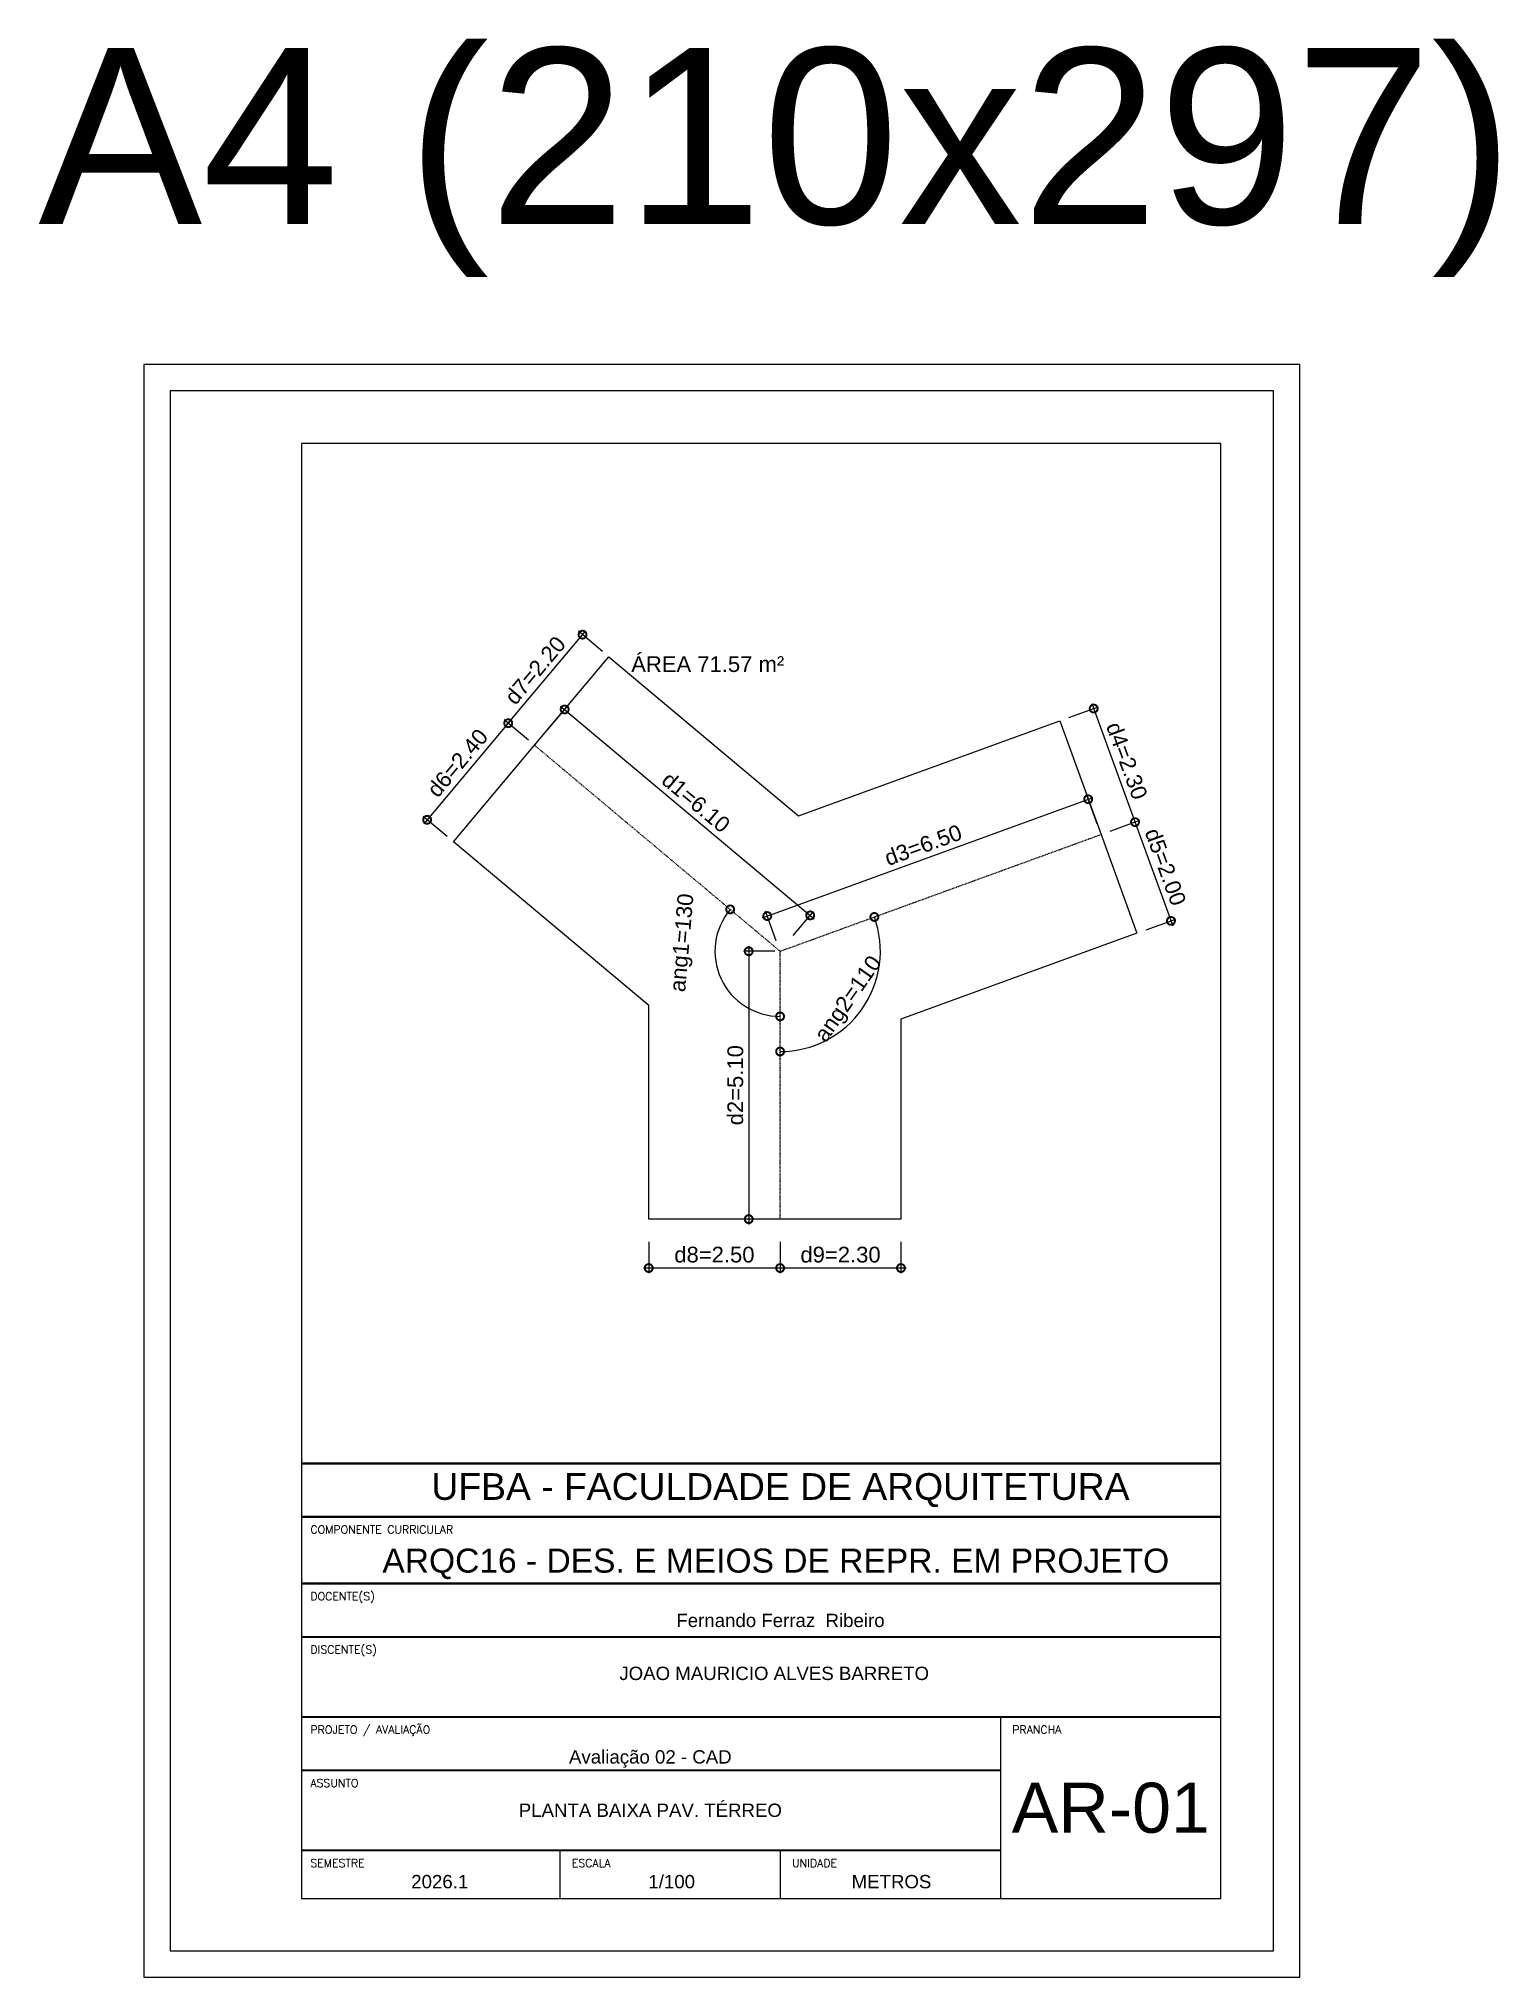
# Paper-space layout 'contorno' of a CAD drawing. Header units: metres. Extents: x -235 to 43, y -5 to 364.
# The model-space entities are those that its viewports show. They can reach past a viewport. Long polylines and large blocks are cut down to what shows.
import ezdxf
from ezdxf.enums import TextEntityAlignment as Align

# ---------------------------------------------------------------- set-up
doc = ezdxf.new("R2010")
doc.units = ezdxf.units.M
doc.header["$LTSCALE"] = 0.1
doc.linetypes.add('DASHDOT', pattern=[25.4, 12.7, -6.35, 0, -6.35])
doc.layers.add('0_MRG_AUX', color=7, linetype='Continuous', true_color=0xecbcd1, plot=False)
for name, color, linetype in [('ARQ_EIXO CINZA 04', 139, 'DASHDOT'), ('MRG_EXTERNA', 1, 'Continuous'), ('MRG_INTERNA', 2, 'Continuous'), ('SIMB_01', 1, 'Continuous')]:
    doc.layers.add(name, color=color, linetype=linetype)
doc.layers.add('COTA AZUL', color=5, linetype='Continuous', lineweight=25, true_color=0x0000ff)
doc.styles.add('Annot_3.0mm', font='arial.ttf', dxfattribs={"height": 3})
doc.styles.add('Arial', font='arial.ttf')
doc.styles.add('cota', font='arial.ttf')
doc.styles.add('T1-5', font='simplex.shx', dxfattribs={"height": 2.5})
doc.dimstyles.new('Info 01 - annot', dxfattribs={"dimtxt": 3, "dimasz": 3, "dimexe": 1, "dimexo": 1, "dimgap": 1, "dimtad": 1, "dimzin": 4, "dimtxsty": 'cota', "dimblk": 'DOTSMALL', "dimcen": 2, "dimdle": 1, "dimclrd": 256, "dimclre": 256, "dimclrt": 1, "dimazin": 2, "dimtfac": 0.09, "dimtmove": 2, "dimatfit": 2, "dimfxl": 5, "dimfxlon": 1, "dimtolj": 1, "dimtzin": 4, "dimlwd": -1, "dimarcsym": 1})

# ---------------------------------------------------------------- blocks, each defined once
blk = doc.blocks.new('FORMATO_A4')
at = {"layer": '0_MRG_AUX'}
blk.add_lwpolyline([(-215, 302), (-215, -5), (5, -5), (5, 302)], close=True, dxfattribs=at)
at = {"layer": 'MRG_EXTERNA'}
blk.add_lwpolyline([(-210, 297), (-210, 0), (0, 0), (0, 297)], close=True, dxfattribs=at)
at = {"layer": 'MRG_INTERNA'}
for p, q in [((-185, 287), (-185, 10)), ((-10, 287), (-185, 287)), ((-10, 10), (-10, 287)), ((-185, 10), (-10, 10))]:
    blk.add_line(p, q, dxfattribs=at)
blk = doc.blocks.new('carimbo01')
at = {"layer": 'SIMB_01', "flags": 128}
blk.add_lwpolyline([(-6890, 3260, 16, 16, 0), (0, 3260, 0, 0, 0), (0, 0, 0, 0, 0), (-1650, 0, 0, 0, 0)], format="xyseb", dxfattribs=at)
at = {"layer": 'SIMB_01', "const_width": 16, "flags": 128}
for points in [[(-6890, 2860), (0, 2860)], [(-6890, 2360), (0, 2360)], [(-6890, 1960), (0, 1960)], [(-6890, 1360), (0, 1360)], [(-6890, 960), (-1650, 960)], [(-1650, 360), (-6890, 360)]]:
    blk.add_lwpolyline(points, dxfattribs=at)
at = {"layer": 'SIMB_01'}
for points in [[(-1650, 0), (-1650, 360), (-1650, 1360)], [(-4950, 0), (-4950, 360)], [(-3300, 0), (-3300, 360)]]:
    blk.add_lwpolyline(points, dxfattribs=at)
at = {"layer": 'SIMB_01', "style": 'T1-5'}
for s, p in [('COMPONENTE CURRICULAR', (-6822, 2735)), ('DOCENTE(S)', (-6822, 2235)), ('DISCENTE(S)', (-6822, 1835)), ('PROJETO / AVALIAÇÃO', (-6822, 1235)), ('PRANCHA', (-1563, 1235)), ('ASSUNTO', (-6822, 835)), ('SEMESTRE', (-6822, 235)), ('ESCALA', (-4863, 235)), ('UNIDADE', (-3213, 235))]:
    blk.add_text(s, height=60, dxfattribs=at).set_placement(p)
at = {"layer": 'SIMB_01', "insert": (-6600, 3260), "char_height": 0.3, "width": 6600, "attachment_point": 1, "style": 'Annot_3.0mm'}
blk.add_mtext('UNIVERSIDADE FEDERAL DA BAHIA - FACULDADE DE ARQUITERUA', dxfattribs=at)
at = {"layer": 'SIMB_01', "insert": (-3300, 3060), "char_height": 200, "attachment_point": 5, "style": 'Annot_3.0mm'}
blk.add_mtext_dynamic_manual_height_columns('\\pxqc;UFBA - FACULDADE DE ARQUITETURA', width=5970.81, gutter_width=1.5, heights=[0], dxfattribs=at)
at = {"layer": 'SIMB_01', "style": 'cota'}
for tag, height, p in [('COMPONENTE', 180, (-3300, 2532)), ('DOCESNTE(S)', 100, (-3300, 2084)), ('DISCESNTE(S)', 100, (-3347, 1687)), ('PROJETO/AVALIAÇÃO', 100, (-4275, 1061)), ('NUM', 375, (-825, 680)), ('ASSUNTO', 100, (-4275, 661)), ('SEMESTRE', 100, (-5853, 126)), ('ESCALA', 100, (-4115, 126)), ('UNIDADE', 100, (-2468, 126))]:
    blk.add_attdef(tag, text='', height=height, dxfattribs=at).set_placement(p, align=Align.MIDDLE_CENTER)
blk = doc.blocks.new('_DotSmall')
at = {"color": 0, "linetype": 'ByBlock', "const_width": 0.5}
blk.add_lwpolyline([(-0.0625, 0, 1), (0.0625, 0, 1)], format="xyb", close=True, dxfattribs=at)
blk = doc.blocks.new('*D6')
at = {"layer": 'COTA AZUL', "lineweight": -2, "transparency": 16777216}
for p, q in [((-3.905, 3.266), (-3.519, 3.725)), ((0.768, -0.655), (1.154, -0.196))]:
    blk.add_line(p, q, dxfattribs=at)
at = {"layer": 'COTA AZUL', "transparency": 16777216}
blk.add_line((-3.66, 3.713), (1.166, -0.337), dxfattribs=at)
at = {"layer": 'Defpoints', "color": 0, "transparency": 16777216}
for p in [(-4.156, 2.966), (1.09, -0.272), (0.517, -0.955)]:
    blk.add_point(p, dxfattribs=at)
at = {"layer": 'COTA AZUL', "transparency": 16777216, "xscale": 0.3, "yscale": 0.3, "zscale": 0.3}
for p, rotation in [((-3.583, 3.649), 140.0000000000001), ((1.09, -0.272), 320.0000000000001)]:
    blk.add_blockref('_DotSmall', p, dxfattribs=dict(at, rotation=rotation))
at = {"layer": 'COTA AZUL', "color": 1, "transparency": 16777216, "insert": (-1.084, 1.882), "char_height": 0.3, "attachment_point": 5, "rotation": 320, "style": 'cota'}
blk.add_mtext('\\A1;d1=6.10', dxfattribs=at)
blk = doc.blocks.new('*D8')
at = {"layer": 'COTA AZUL', "lineweight": -2, "transparency": 16777216}
for p, q in [((0.417, -0.955), (-0.18, -0.955)), ((0.417, -6.055), (-0.18, -6.055))]:
    blk.add_line(p, q, dxfattribs=at)
at = {"layer": 'COTA AZUL', "transparency": 16777216}
blk.add_line((-0.08, -0.855), (-0.08, -6.155), dxfattribs=at)
at = {"layer": 'Defpoints', "color": 0, "transparency": 16777216}
for p in [(0.517, -0.955), (-0.08, -6.055), (0.517, -6.055)]:
    blk.add_point(p, dxfattribs=at)
at = {"layer": 'COTA AZUL', "transparency": 16777216, "xscale": 0.3, "yscale": 0.3, "zscale": 0.3}
for p, rotation in [((-0.08, -0.955), 90), ((-0.08, -6.055), 270)]:
    blk.add_blockref('_DotSmall', p, dxfattribs=dict(at, rotation=rotation))
at = {"layer": 'COTA AZUL', "color": 1, "transparency": 16777216, "insert": (-0.334, -3.505), "char_height": 0.3, "attachment_point": 5, "rotation": 90, "style": 'cota'}
blk.add_mtext('\\A1;d2=5.10', dxfattribs=at)
blk = doc.blocks.new('*D7')
at = {"layer": 'COTA AZUL', "transparency": 16777216}
blk.add_line((0.179, -0.319), (6.475, 1.973), dxfattribs=at)
at = {"layer": 'COTA AZUL', "lineweight": -2, "transparency": 16777216}
for p, q in [((6.552, 1.469), (6.347, 2.032)), ((0.444, -0.754), (0.239, -0.191))]:
    blk.add_line(p, q, dxfattribs=at)
at = {"layer": 'Defpoints', "color": 0, "transparency": 16777216}
for p in [(6.381, 1.939), (6.625, 1.268), (0.517, -0.955)]:
    blk.add_point(p, dxfattribs=at)
at = {"layer": 'COTA AZUL', "transparency": 16777216, "xscale": 0.3, "yscale": 0.3, "zscale": 0.3}
for p, rotation in [((6.381, 1.939), 19.99999999999999), ((0.273, -0.285), 200)]:
    blk.add_blockref('_DotSmall', p, dxfattribs=dict(at, rotation=rotation))
at = {"layer": 'COTA AZUL', "color": 1, "transparency": 16777216, "insert": (3.24, 1.065), "char_height": 0.3, "attachment_point": 5, "rotation": 20, "style": 'cota'}
blk.add_mtext('\\A1;d3=6.50', dxfattribs=at)
blk = doc.blocks.new('*D2')
at = {"layer": 'COTA AZUL', "lineweight": -2, "transparency": 16777216}
for p, q in [((6.015, 3.494), (6.579, 3.699)), ((6.802, 1.333), (7.366, 1.538))]:
    blk.add_line(p, q, dxfattribs=at)
at = {"layer": 'COTA AZUL', "transparency": 16777216}
blk.add_line((6.451, 3.759), (7.306, 1.41), dxfattribs=at)
at = {"layer": 'Defpoints', "color": 0, "transparency": 16777216}
for p in [(5.838, 3.43), (7.272, 1.504), (6.625, 1.268)]:
    blk.add_point(p, dxfattribs=at)
at = {"layer": 'COTA AZUL', "transparency": 16777216, "xscale": 0.3, "yscale": 0.3, "zscale": 0.3}
for p, rotation in [((6.485, 3.665), 110), ((7.272, 1.504), 290)]:
    blk.add_blockref('_DotSmall', p, dxfattribs=dict(at, rotation=rotation))
at = {"layer": 'COTA AZUL', "color": 1, "transparency": 16777216, "insert": (7.116, 2.671), "char_height": 0.3, "attachment_point": 5, "rotation": 290, "style": 'cota'}
blk.add_mtext('\\A1;d4=2.30', dxfattribs=at)
blk = doc.blocks.new('*D3')
at = {"layer": 'COTA AZUL', "lineweight": -2, "transparency": 16777216}
for p, q in [((6.802, 1.333), (7.366, 1.538)), ((7.486, -0.547), (8.05, -0.342))]:
    blk.add_line(p, q, dxfattribs=at)
at = {"layer": 'COTA AZUL', "transparency": 16777216}
blk.add_line((7.238, 1.598), (7.99, -0.47), dxfattribs=at)
at = {"layer": 'Defpoints', "color": 0, "transparency": 16777216}
for p in [(6.625, 1.268), (7.309, -0.611), (7.956, -0.376)]:
    blk.add_point(p, dxfattribs=at)
at = {"layer": 'COTA AZUL', "transparency": 16777216, "xscale": 0.3, "yscale": 0.3, "zscale": 0.3}
for p, rotation in [((7.272, 1.504), 110), ((7.956, -0.376), 290)]:
    blk.add_blockref('_DotSmall', p, dxfattribs=dict(at, rotation=rotation))
at = {"layer": 'COTA AZUL', "color": 1, "transparency": 16777216, "insert": (7.852, 0.651), "char_height": 0.3, "attachment_point": 5, "rotation": 290, "style": 'cota'}
blk.add_mtext('\\A1;d5=2.00', dxfattribs=at)
blk = doc.blocks.new('*D5')
at = {"layer": 'COTA AZUL', "transparency": 16777216}
blk.add_line((-4.593, 3.463), (-6.264, 1.471), dxfattribs=at)
at = {"layer": 'COTA AZUL', "lineweight": -2, "transparency": 16777216}
for p, q in [((-4.274, 3.065), (-4.734, 3.451)), ((-5.817, 1.227), (-6.276, 1.612))]:
    blk.add_line(p, q, dxfattribs=at)
at = {"layer": 'Defpoints', "color": 0, "transparency": 16777216}
for p in [(-4.156, 2.966), (-6.2, 1.548), (-5.699, 1.128)]:
    blk.add_point(p, dxfattribs=at)
at = {"layer": 'COTA AZUL', "transparency": 16777216, "xscale": 0.3, "yscale": 0.3, "zscale": 0.3}
for p, rotation in [((-4.657, 3.386), 50.00000000000006), ((-6.2, 1.548), 230.0000000000001)]:
    blk.add_blockref('_DotSmall', p, dxfattribs=dict(at, rotation=rotation))
at = {"layer": 'COTA AZUL', "color": 1, "transparency": 16777216, "insert": (-5.622, 2.63), "char_height": 0.3, "attachment_point": 5, "rotation": 50, "style": 'cota'}
blk.add_mtext('\\A1;d6=2.40', dxfattribs=at)
blk = doc.blocks.new('*D4')
at = {"layer": 'COTA AZUL', "transparency": 16777216}
blk.add_line((-4.721, 3.31), (-3.179, 5.148), dxfattribs=at)
at = {"layer": 'COTA AZUL', "lineweight": -2, "transparency": 16777216}
for p, q in [((-2.86, 4.75), (-3.319, 5.136)), ((-4.274, 3.065), (-4.734, 3.451))]:
    blk.add_line(p, q, dxfattribs=at)
at = {"layer": 'Defpoints', "color": 0, "transparency": 16777216}
for p in [(-3.243, 5.072), (-2.742, 4.651), (-4.156, 2.966)]:
    blk.add_point(p, dxfattribs=at)
at = {"layer": 'COTA AZUL', "transparency": 16777216, "xscale": 0.3, "yscale": 0.3, "zscale": 0.3}
for p, rotation in [((-3.243, 5.072), 49.99999999999999), ((-4.657, 3.386), 230)]:
    blk.add_blockref('_DotSmall', p, dxfattribs=dict(at, rotation=rotation))
at = {"layer": 'COTA AZUL', "color": 1, "transparency": 16777216, "insert": (-4.144, 4.392), "char_height": 0.3, "attachment_point": 5, "rotation": 50, "style": 'cota'}
blk.add_mtext('\\A1;d7=2.20', dxfattribs=at)
blk = doc.blocks.new('*D12')
at = {"layer": 'COTA AZUL', "lineweight": -2, "transparency": 16777216}
for p, q in [((-1.983, -6.486), (-1.983, -7.086)), ((0.517, -6.486), (0.517, -7.086))]:
    blk.add_line(p, q, dxfattribs=at)
at = {"layer": 'COTA AZUL', "transparency": 16777216}
blk.add_line((0.617, -6.986), (-2.083, -6.986), dxfattribs=at)
at = {"layer": 'Defpoints', "color": 0, "transparency": 16777216}
for p in [(-1.983, -6.055), (0.517, -6.055), (-1.983, -6.986)]:
    blk.add_point(p, dxfattribs=at)
at = {"layer": 'COTA AZUL', "transparency": 16777216, "xscale": 0.3, "yscale": 0.3, "zscale": 0.3, "rotation": 180}
blk.add_blockref('_DotSmall', (-1.983, -6.986), dxfattribs=at)
at = {"layer": 'COTA AZUL', "transparency": 16777216, "xscale": 0.3, "yscale": 0.3, "zscale": 0.3}
blk.add_blockref('_DotSmall', (0.517, -6.986), dxfattribs=at)
at = {"layer": 'COTA AZUL', "color": 1, "transparency": 16777216, "insert": (-0.733, -6.732), "char_height": 0.3, "attachment_point": 5, "style": 'cota'}
blk.add_mtext('\\A1;d8=2.50', dxfattribs=at)
blk = doc.blocks.new('*D11')
at = {"layer": 'COTA AZUL', "lineweight": -2, "transparency": 16777216}
for p, q in [((0.517, -6.486), (0.517, -7.086)), ((2.817, -6.486), (2.817, -7.086))]:
    blk.add_line(p, q, dxfattribs=at)
at = {"layer": 'COTA AZUL', "transparency": 16777216}
blk.add_line((2.917, -6.986), (0.417, -6.986), dxfattribs=at)
at = {"layer": 'Defpoints', "color": 0, "transparency": 16777216}
for p in [(0.517, -6.055), (2.817, -6.055), (0.517, -6.986)]:
    blk.add_point(p, dxfattribs=at)
at = {"layer": 'COTA AZUL', "transparency": 16777216, "xscale": 0.3, "yscale": 0.3, "zscale": 0.3, "rotation": 180}
blk.add_blockref('_DotSmall', (0.517, -6.986), dxfattribs=at)
at = {"layer": 'COTA AZUL', "transparency": 16777216, "xscale": 0.3, "yscale": 0.3, "zscale": 0.3}
blk.add_blockref('_DotSmall', (2.817, -6.986), dxfattribs=at)
at = {"layer": 'COTA AZUL', "color": 1, "transparency": 16777216, "insert": (1.667, -6.732), "char_height": 0.3, "attachment_point": 5, "style": 'cota'}
blk.add_mtext('\\A1;d9=2.30', dxfattribs=at)
blk = doc.blocks.new('*D9')
at = {"layer": 'COTA AZUL', "transparency": 16777216}
blk.add_arc((0.517, -0.955), 1.24, 140, 270, dxfattribs=at)
at = {"layer": 'Defpoints', "color": 0, "transparency": 16777216}
for p in [(-4.156, 2.966), (0.517, -0.955), (0.517, -0.955), (-0.334, -1.857), (0.517, -6.055)]:
    blk.add_point(p, dxfattribs=at)
at = {"layer": 'COTA AZUL', "transparency": 16777216, "xscale": 0.3, "yscale": 0.3, "zscale": 0.3, "rotation": 50.00000000000008}
blk.add_blockref('_DotSmall', (-0.433, -0.158), dxfattribs=at)
at = {"layer": 'COTA AZUL', "transparency": 16777216, "xscale": 0.3, "yscale": 0.3, "zscale": 0.3}
blk.add_blockref('_DotSmall', (0.517, -2.195), dxfattribs=at)
at = {"layer": 'COTA AZUL', "color": 1, "transparency": 16777216, "insert": (-1.315, -0.796), "char_height": 0.3, "attachment_point": 5, "rotation": 85.0517, "style": 'cota'}
blk.add_mtext('\\A1;ang1=130', dxfattribs=at)
blk = doc.blocks.new('*D10')
at = {"layer": 'COTA AZUL', "transparency": 16777216}
blk.add_arc((0.517, -0.955), 1.909, 270, 20, dxfattribs=at)
at = {"layer": 'Defpoints', "color": 0, "transparency": 16777216}
for p in [(6.625, 1.268), (0.517, -0.955), (0.517, -0.955), (1.657, -2.486), (0.517, -6.055)]:
    blk.add_point(p, dxfattribs=at)
at = {"layer": 'COTA AZUL', "transparency": 16777216, "xscale": 0.3, "yscale": 0.3, "zscale": 0.3}
for p, rotation in [((2.311, -0.302), 110), ((0.517, -2.864), 180)]:
    blk.add_blockref('_DotSmall', p, dxfattribs=dict(at, rotation=rotation))
at = {"layer": 'COTA AZUL', "color": 1, "transparency": 16777216, "insert": (1.839, -1.881), "char_height": 0.3, "attachment_point": 5, "rotation": 55, "style": 'cota'}
blk.add_mtext('\\A1;ang2=110', dxfattribs=at)

msp = doc.modelspace()

# ---------------------------------------------------------------- linework, layer by layer
msp.add_lwpolyline([(-4.156, 2.966), (-2.742, 4.651), (0.87, 1.621), (5.838, 3.43), (6.625, 1.268), (7.309, -0.611), (2.817, -2.246), (2.817, -6.055), (0.517, -6.055), (-1.983, -6.055), (-1.983, -1.99), (-5.699, 1.128), (-4.156, 2.966)])
at = {"layer": 'ARQ_EIXO CINZA 04'}
for p, q in [((0.517, -0.955), (-4.156, 2.966)), ((0.517, -0.955), (6.625, 1.268)), ((0.517, -6.055), (0.517, -0.955))]:
    msp.add_line(p, q, dxfattribs=at)

# ---------------------------------------------------------------- texts
at = {"layer": 'SIMB_01', "insert": (-2.316, 4.662), "char_height": 0.3, "width": 3.9108, "attachment_point": 1, "style": 'Annot_3.0mm'}
msp.add_mtext('ÁREA 71.57 m²', dxfattribs=at)

# ---------------------------------------------------------------- dimensions: what is measured, and where the dimension line sits
at = {"layer": 'COTA AZUL'}
for p1, p2, distance, text, picture, middle in [((-4.156, 2.966), (-2.742, 4.651), 0.654, 'd7=2.20', '*D4', (-4.144, 4.392)), ((-4.156, 2.966), (0.517, -0.955), 0.891, 'd1=6.10', '*D6', (-1.084, 1.882)), ((5.838, 3.43), (6.625, 1.268), 0.688, 'd4=2.30', '*D2', (7.116, 2.671)), ((-4.156, 2.966), (-5.699, 1.128), -0.654, 'd6=2.40', '*D5', (-5.622, 2.63)), ((0.517, -0.955), (6.625, 1.268), 0.713, 'd3=6.50', '*D7', (3.24, 1.065)), ((6.625, 1.268), (7.309, -0.611), 0.688, 'd5=2.00', '*D3', (7.852, 0.651)), ((0.517, -6.055), (-1.983, -6.055), 0.931, 'd8=2.50', '*D12', (-0.733, -6.732)), ((2.817, -6.055), (0.517, -6.055), 0.931, 'd9=2.30', '*D11', (1.667, -6.732))]:
    dim = msp.add_aligned_dim(p1=p1, p2=p2, distance=distance, text=text, dimstyle='Info 01 - annot', override={"dimscale": 0}, dxfattribs=at)
    dim.commit()
    dim.dimension.update_dxf_attribs({"geometry": picture, "text_midpoint": middle})
dim = msp.add_angular_dim_2l(base=(-0.334, -1.857), line1=((0.517, -0.955), (-4.156, 2.966)), line2=((0.517, -6.055), (0.517, -0.955)), text='ang1=130', dimstyle='Info 01 - annot', override={"dimscale": 0}, dxfattribs=at)
dim.commit()
dim.dimension.update_dxf_attribs({"geometry": '*D9', "text_midpoint": (-1.315, -0.796), "dimtype": 162})
dim = msp.add_angular_dim_2l(base=(1.657, -2.486), line1=((0.517, -0.955), (6.625, 1.268)), line2=((0.517, -6.055), (0.517, -0.955)), text='ang2=110', dimstyle='Info 01 - annot', override={"dimscale": 0}, dxfattribs=at)
dim.commit()
dim.dimension.update_dxf_attribs({"geometry": '*D10', "text_midpoint": (1.839, -1.881)})
dim = msp.add_linear_dim(base=(-0.08, -6.055), p1=(0.517, -0.955), p2=(0.517, -6.055), angle=90, text='d2=5.10', dimstyle='Info 01 - annot', override={"dimscale": 0}, dxfattribs=at)
dim.commit()
dim.dimension.update_dxf_attribs({"geometry": '*D8', "text_midpoint": (-0.334, -3.505)})

psp = doc.layouts.new('contorno')

# ---------------------------------------------------------------- block references
psp.add_blockref('FORMATO_A4', (0, 0))
at = {"layer": 'COTA AZUL', "xscale": 0.0254, "yscale": 0.0254, "zscale": 0.0254}
psp.add_blockref('carimbo01', (-10, 10), dxfattribs=at).add_auto_attribs({'COMPONENTE': 'ARQC16 - DES. E MEIOS DE REPR. EM PROJETO ', 'DOCESNTE(S)': 'Fernando Ferraz  Ribeiro', 'PROJETO/AVALIAÇÃO': 'Avaliação 02 - CAD', 'DISCESNTE(S)': 'JOAO MAURICIO ALVES BARRETO', 'ASSUNTO': 'PLANTA BAIXA PAV. TÉRREO', 'SEMESTRE': '2026.1', 'ESCALA': '1/100', 'UNIDADE': 'METROS', 'NUM': 'AR-01'})

# ---------------------------------------------------------------- texts
at = {"style": 'Arial'}
psp.add_text('A4 (210x297)', height=33.4769, dxfattribs=at).set_placement((-94.69, 362.25), align=Align.TOP_CENTER)

# ---------------------------------------------------------------- viewports
at = {"layer": '0_MRG_AUX'}
psp.add_viewport(center=(-97.5, 189.9), size=(175, 194.196), view_center_point=(0.156, -0.997), view_height=19.4196, dxfattribs=at)

doc.saveas('drawing.dxf')
